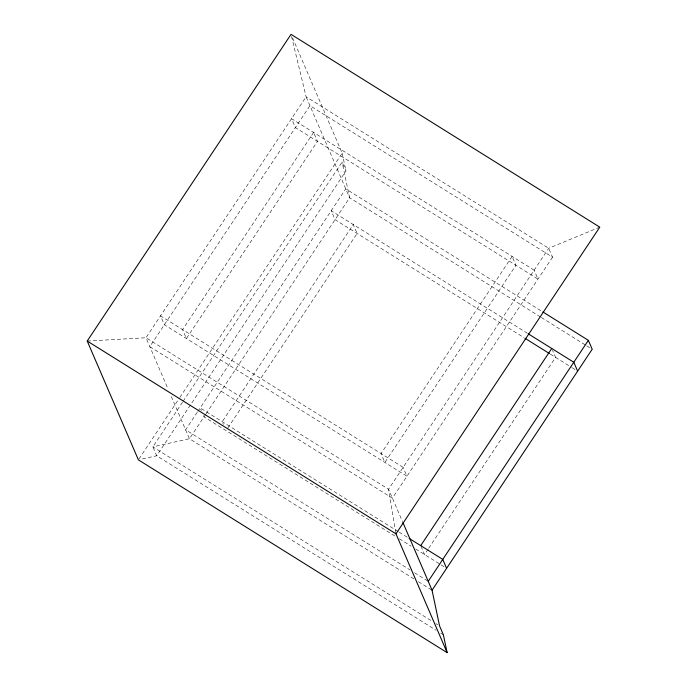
<?xml version="1.0" encoding="UTF-8"?>
<svg xmlns="http://www.w3.org/2000/svg" width="687" height="687" viewBox="0 0 687 687"><rect width="100%" height="100%" fill="white"/><g stroke="black" fill="none" stroke-linecap="round" stroke-linejoin="round"><path stroke-width="0.52" stroke-dasharray="3.44 2.58" d="M138.98 458.95L179.264 398.323M179.857 397.438L342.195 153.158L292.301 37.296M182.519 402.23L152.849 446.868L156.688 455.773L436.108 630.262M183.111 401.337L342.109 162.08L345.947 170.994L156.688 455.773L140.414 459.388M197.272 412.294L185.627 429.822L410.045 569.961M197.856 411.419L345.767 188.848L542.017 311.409M205.799 414.149L189.466 438.727L152.849 446.868L432.269 621.357M206.074 413.737L349.606 197.762L342.109 162.08M227.852 427.924L357.103 233.443L353.264 224.529L222.236 421.689L223.387 424.36M552.537 257.178L392.397 498.152L149.809 346.66L309.949 105.686L552.537 257.178L548.698 248.273L306.11 96.781L291.03 34.35M428.113 549.188L424.557 554.546L421.105 546.526M428.705 548.303L555.577 357.386L552.511 350.258M599.785 227.157L548.698 248.273L388.559 489.238L395.97 533.842M87.215 341.035L145.97 337.746L388.559 489.238L402.496 521.596M540.403 316.913L349.606 197.762L306.11 96.781L145.97 337.746L167.929 388.73M541.313 317.48L585.831 345.278M586.741 345.853L592.194 349.254M527.461 333.315L331.211 210.754L335.05 219.668L524.026 337.686M550.373 354.14L571.455 367.305M572.185 367.751L577.63 371.16M398.254 531.601L200.183 407.915L201.334 410.586M399.164 532.167L408.25 537.844M394.819 535.972L204.022 416.829L203.258 415.042M399.362 538.814L411.178 546.191M415.721 549.025L440.436 564.456M441.157 564.912L445.726 567.763M414.587 572.803L427.305 580.747M413.883 578.875L189.466 438.727L170.462 394.613M418.426 581.709L431.144 589.652M435.91 623.624L437.731 624.766M440.65 633.105L443.381 634.814M342.195 153.158L345.947 170.994M313.607 132.454L182.587 329.614L186.426 338.519L317.446 141.367L313.607 132.454M512.09 256.406L381.07 453.557L384.9 462.471L515.928 265.311L512.09 256.406M534.143 270.171L291.554 118.688L295.393 127.593L537.981 279.085L534.143 270.171M403.123 467.332L160.535 315.84L164.373 324.753L406.953 476.246L403.123 467.332"/><path stroke-width="1.03" d="M87.215 341.035L291.03 34.35L599.785 227.157L395.97 533.842L447.134 652.65L138.388 459.843L87.215 341.035L395.97 533.842M420.719 545.633L551.747 348.481M428.216 581.314L588.355 340.34L542.928 311.975M447.134 652.65L443.381 634.814L439.551 625.9L432.054 590.219L592.194 349.254L588.355 340.34M528.372 333.882L573.8 362.247L577.63 371.16M524.937 338.253L549.471 353.573M409.151 538.41L442.772 559.407L446.61 568.312M402.917 522.575L432.054 590.219"/></g></svg>
